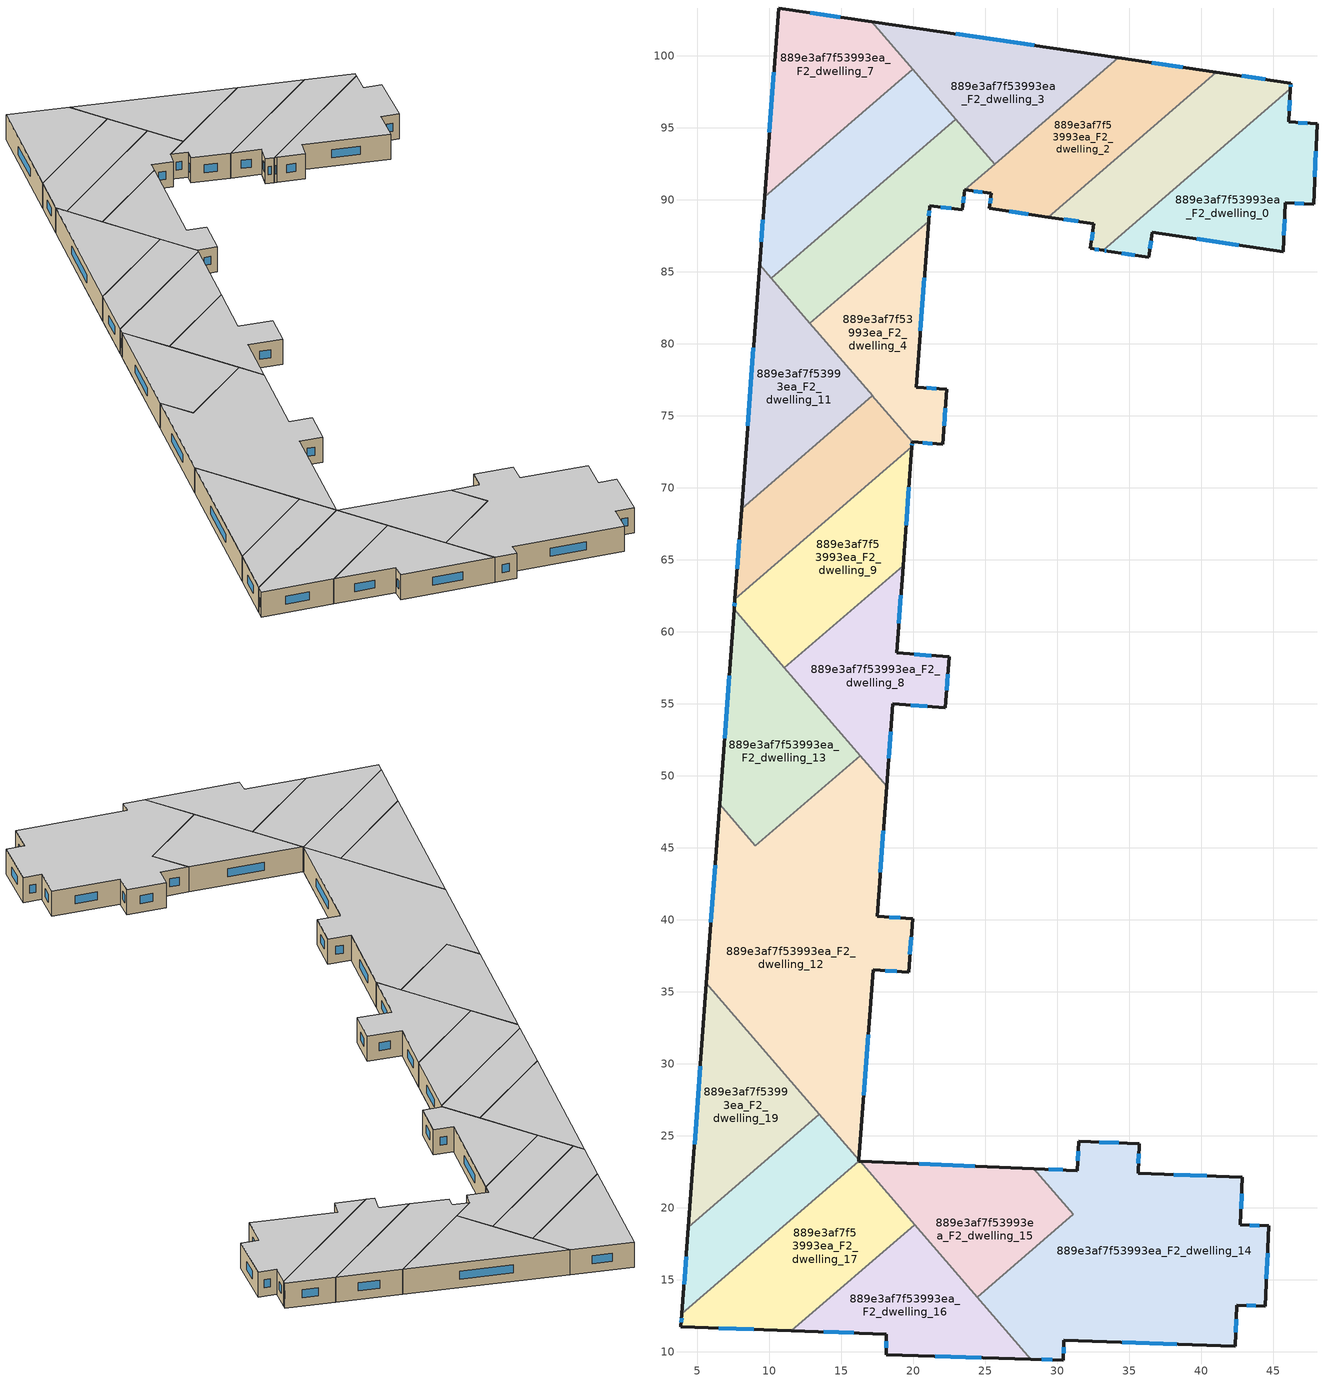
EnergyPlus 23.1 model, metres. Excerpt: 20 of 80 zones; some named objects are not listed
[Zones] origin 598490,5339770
889e3af7f53993ea_F2_dwelling_0
 floor to 889e3af7f53993ea_F1_dwelling_0 (EU_floor_Construction): 46.19,97.72 46.07,95.42 48.03,95.3 47.79,89.71 45.83,89.8 45.68,86.42 36.59,87.75 36.34,86.03 33.49,86.45 33.17,86.5 z6
 wall outside (EU_wall_Construction): 33.17,86.5 33.49,86.45 36.34,86.03 36.59,87.75 45.68,86.42 45.83,89.8 47.79,89.71 48.03,95.3 46.07,95.42 46.19,97.72 z6:9
 wall to 889e3af7f53993ea_F2_dwelling_1 (EU_wall_Construction): 46.19,97.72 33.17,86.5 z6:9
 window (EU_Window_Construction): 45.73,87.57 45.78,88.65 / 39.68,87.29 42.59,86.87 / 36.42,86.62 36.5,87.16 / 34.46,86.31 35.37,86.18 / 33.28,86.49 33.38,86.47 / 46.11,96.21 46.15,96.94 / 47.37,95.34 46.74,95.38 / 47.87,91.61 47.95,93.4 / 46.5,89.77 47.12,89.74 z7.02:7.98
 ceiling to 889e3af7f53993ea_F3_dwelling_0 (EU_floor_Construction): 45.68,86.42 45.83,89.8 47.79,89.71 48.03,95.3 46.07,95.42 46.19,97.72 33.17,86.5 33.49,86.45 36.34,86.03 36.59,87.75 z9
889e3af7f53993ea_F2_dwelling_1
 floor to 889e3af7f53993ea_F1_dwelling_1 (EU_floor_Construction): 46.2,98.12 46.19,97.72 33.17,86.5 32.29,86.63 32.54,88.35 29.36,88.81 41.04,98.88 z6
 wall outside (EU_wall_Construction): 29.36,88.81 32.54,88.35 32.29,86.63 33.17,86.5 / 46.19,97.72 46.2,98.12 41.04,98.88 z6:9
 wall to 889e3af7f53993ea_F2_dwelling_2 (EU_wall_Construction): 41.04,98.88 29.36,88.81 z6:9
 window (EU_Window_Construction): 32.45,87.76 32.37,87.22 / 30.44,88.65 31.46,88.5 / 44.45,98.38 42.8,98.62 / 46.19,97.86 46.2,97.99 / 32.59,86.59 32.87,86.55 z7.02:7.98
 ceiling to 889e3af7f53993ea_F3_dwelling_1 (EU_floor_Construction): 46.19,97.72 46.2,98.12 41.04,98.88 29.36,88.81 32.54,88.35 32.29,86.63 33.17,86.5 z9
889e3af7f53993ea_F2_dwelling_10
 floor to 889e3af7f53993ea_F1_dwelling_10 (EU_floor_Construction): 17.16,76.39 19.92,73.19 19.89,72.85 7.6,62.25 8.06,68.55 z6
 wall outside (EU_wall_Construction): 8.06,68.55 7.6,62.25 / 19.89,72.85 19.91,73.19 z6:9
 wall to 889e3af7f53993ea_F2_dwelling_9 (EU_wall_Construction): 7.6,62.25 19.89,72.85 z6:9
 wall to 889e3af7f53993ea_F2_dwelling_11 (EU_wall_Construction): 17.16,76.39 8.06,68.55 z6:9
 wall to 889e3af7f53993ea_F2_dwelling_4 (EU_wall_Construction): 19.92,73.19 17.16,76.39 z6:9
 window (EU_Window_Construction): 7.9,66.41 7.76,64.4 / 19.9,72.97 19.9,73.07 z7.02:7.98
 ceiling to 889e3af7f53993ea_F3_dwelling_10 (EU_floor_Construction): 19.89,72.85 19.92,73.19 17.16,76.39 8.06,68.55 7.6,62.25 z9
889e3af7f53993ea_F2_dwelling_11
 floor to 889e3af7f53993ea_F1_dwelling_11 (EU_floor_Construction): 9.32,85.49 17.16,76.39 8.06,68.55 z6
 wall outside (EU_wall_Construction): 9.32,85.49 8.06,68.55 z6:9
 wall to 889e3af7f53993ea_F2_dwelling_5 (EU_wall_Construction): 12.81,81.43 10.13,84.55 z6:9
 wall to 889e3af7f53993ea_F2_dwelling_6 (EU_wall_Construction): 10.13,84.55 9.32,85.49 z6:9
 wall to 889e3af7f53993ea_F2_dwelling_4 (EU_wall_Construction): 17.16,76.39 12.81,81.43 z6:9
 window (EU_Window_Construction): 8.89,79.72 8.49,74.31 z7.02:7.98
 ceiling to 889e3af7f53993ea_F3_dwelling_11 (EU_floor_Construction): 17.16,76.39 9.32,85.49 8.06,68.55 z9
889e3af7f53993ea_F2_dwelling_12
 floor to 889e3af7f53993ea_F1_dwelling_12 (EU_floor_Construction): 18.14,49.26 17.48,40.25 19.94,40.07 19.66,36.35 17.2,36.53 16.22,23.32 5.62,35.61 6.54,48.02 9.02,45.14 16.29,51.41 z6
 wall outside (EU_wall_Construction): 16.22,23.32 17.2,36.53 19.66,36.35 19.94,40.07 17.48,40.25 18.14,49.26 / 6.54,48.02 5.62,35.61 z6:9
 wall to 889e3af7f53993ea_F2_dwelling_13 (EU_wall_Construction): 16.29,51.41 9.02,45.14 6.54,48.02 z6:9
 wall to 889e3af7f53993ea_F2_dwelling_19 (EU_wall_Construction): 5.62,35.61 13.48,26.5 z6:9
 wall to 889e3af7f53993ea_F2_dwelling_8 (EU_wall_Construction): 18.14,49.26 16.29,51.41 z6:9
 wall to 889e3af7f53993ea_F2_dwelling_18 (EU_wall_Construction): 13.48,26.5 16.22,23.32 z6:9
 window (EU_Window_Construction): 18.04,36.47 18.82,36.41 / 16.55,27.81 16.87,32.03 / 6.23,43.79 5.94,39.83 / 17.7,43.32 17.92,46.2 / 19.1,40.13 18.31,40.19 / 19.76,37.61 19.85,38.8 z7.02:7.98
 ceiling to 889e3af7f53993ea_F3_dwelling_12 (EU_floor_Construction): 16.22,23.32 17.2,36.53 19.66,36.35 19.94,40.07 17.48,40.25 18.14,49.26 16.29,51.41 9.02,45.14 6.54,48.02 5.62,35.61 z9
889e3af7f53993ea_F2_dwelling_13
 floor to 889e3af7f53993ea_F1_dwelling_13 (EU_floor_Construction): 7.55,61.56 16.29,51.41 9.02,45.14 6.54,48.02 z6
 wall outside (EU_wall_Construction): 7.55,61.56 6.54,48.02 z6:9
 wall to 889e3af7f53993ea_F2_dwelling_9 (EU_wall_Construction): 11.04,57.5 7.55,61.56 z6:9
 wall to 889e3af7f53993ea_F2_dwelling_8 (EU_wall_Construction): 16.29,51.41 11.04,57.5 z6:9
 window (EU_Window_Construction): 7.2,56.95 6.88,52.62 z7.02:7.98
 ceiling to 889e3af7f53993ea_F3_dwelling_13 (EU_floor_Construction): 16.29,51.41 7.55,61.56 6.54,48.02 9.02,45.14 z9
889e3af7f53993ea_F2_dwelling_14
 floor to 889e3af7f53993ea_F1_dwelling_14 (EU_floor_Construction): 42.85,22.11 42.7,18.82 44.68,18.74 44.44,13.16 42.47,13.24 42.34,10.37 30.45,10.78 30.42,9.42 28.14,9.49 24.43,13.79 31.1,19.53 28.36,22.71 31.39,22.59 31.49,24.62 35.69,24.44 35.6,22.41 z6
 wall outside (EU_wall_Construction): 28.14,9.49 30.42,9.42 30.45,10.78 42.34,10.37 42.47,13.24 44.44,13.16 44.68,18.74 42.7,18.82 42.85,22.11 35.6,22.41 35.69,24.44 31.49,24.62 31.39,22.59 28.36,22.71 z6:9
 wall to 889e3af7f53993ea_F2_dwelling_15 (EU_wall_Construction): 28.36,22.71 31.1,19.53 24.43,13.79 z6:9
 wall to 889e3af7f53993ea_F2_dwelling_16 (EU_wall_Construction): 24.43,13.79 28.14,9.49 z6:9
 window (EU_Window_Construction): 40.38,22.21 38.07,22.31 / 42.75,19.94 42.8,20.99 / 44.01,18.77 43.38,18.79 / 44.52,15.06 44.6,16.84 / 43.14,13.21 43.77,13.19 / 42.39,11.35 42.43,12.26 / 34.5,10.64 38.3,10.51 / 30.43,9.89 30.44,10.32 / 28.91,9.47 29.64,9.45 / 30.36,22.63 29.39,22.67 / 31.45,23.93 31.42,23.28 / 34.26,24.5 32.92,24.56 / 35.63,23.1 35.66,23.75 z7.02:7.98
 ceiling to 889e3af7f53993ea_F3_dwelling_14 (EU_floor_Construction): 42.34,10.37 42.47,13.24 44.44,13.16 44.68,18.74 42.7,18.82 42.85,22.11 35.6,22.41 35.69,24.44 31.49,24.62 31.39,22.59 28.36,22.71 31.1,19.53 24.43,13.79 28.14,9.49 30.42,9.42 30.45,10.78 z9
889e3af7f53993ea_F2_dwelling_15
 floor to 889e3af7f53993ea_F1_dwelling_15 (EU_floor_Construction): 28.36,22.71 31.1,19.53 24.43,13.79 16.3,23.22 z6
 wall outside (EU_wall_Construction): 28.36,22.71 16.3,23.22 z6:9
 wall to 889e3af7f53993ea_F2_dwelling_17 (EU_wall_Construction): 16.3,23.22 20.08,18.83 z6:9
 wall to 889e3af7f53993ea_F2_dwelling_16 (EU_wall_Construction): 20.08,18.83 24.43,13.79 z6:9
 window (EU_Window_Construction): 24.26,22.88 20.4,23.05 z7.02:7.98
 ceiling to 889e3af7f53993ea_F3_dwelling_15 (EU_floor_Construction): 31.1,19.53 28.36,22.71 16.3,23.22 24.43,13.79 z9
889e3af7f53993ea_F2_dwelling_16
 floor to 889e3af7f53993ea_F1_dwelling_16 (EU_floor_Construction): 20.08,18.83 28.14,9.49 18.11,9.79 18.11,11.22 11.53,11.46 z6
 wall outside (EU_wall_Construction): 11.53,11.46 18.11,11.22 18.11,9.79 28.14,9.49 z6:9
 wall to 889e3af7f53993ea_F2_dwelling_17 (EU_wall_Construction): 20.08,18.83 11.53,11.46 z6:9
 window (EU_Window_Construction): 13.77,11.38 15.87,11.3 / 21.52,9.69 24.72,9.6 / 18.11,10.74 18.11,10.28 z7.02:7.98
 ceiling to 889e3af7f53993ea_F3_dwelling_16 (EU_floor_Construction): 28.14,9.49 20.08,18.83 11.53,11.46 18.11,11.22 18.11,9.79 z9
889e3af7f53993ea_F2_dwelling_17
 floor to 889e3af7f53993ea_F1_dwelling_17 (EU_floor_Construction): 16.3,23.22 20.08,18.83 11.53,11.46 3.85,11.73 3.92,12.63 16.21,23.22 z6
 wall outside (EU_wall_Construction): 3.92,12.63 3.85,11.73 11.53,11.46 / 16.3,23.22 16.21,23.22 z6:9
 wall to 889e3af7f53993ea_F2_dwelling_18 (EU_wall_Construction): 16.21,23.22 3.92,12.63 z6:9
 window (EU_Window_Construction): 6.46,11.64 8.92,11.55 / 3.9,12.32 3.88,12.03 z7.02:7.98
 ceiling to 889e3af7f53993ea_F3_dwelling_17 (EU_floor_Construction): 20.08,18.83 16.3,23.22 16.21,23.22 3.92,12.63 3.85,11.73 11.53,11.46 z9
889e3af7f53993ea_F2_dwelling_18
 floor to 889e3af7f53993ea_F1_dwelling_18 (EU_floor_Construction): 13.47,26.5 16.22,23.32 16.21,23.22 3.92,12.63 4.37,18.65 z6
 wall outside (EU_wall_Construction): 4.37,18.65 3.92,12.63 / 16.21,23.22 16.22,23.32 z6:9
 wall to 889e3af7f53993ea_F2_dwelling_19 (EU_wall_Construction): 13.47,26.5 4.37,18.65 z6:9
 window (EU_Window_Construction): 4.21,16.6 4.07,14.67 z7.02:7.98
 ceiling to 889e3af7f53993ea_F3_dwelling_18 (EU_floor_Construction): 16.21,23.22 16.22,23.32 13.47,26.5 4.37,18.65 3.92,12.63 z9
889e3af7f53993ea_F2_dwelling_19
 floor to 889e3af7f53993ea_F1_dwelling_19 (EU_floor_Construction): 5.62,35.61 13.47,26.5 4.37,18.65 z6
 wall outside (EU_wall_Construction): 5.62,35.61 4.37,18.65 z6:9
 window (EU_Window_Construction): 5.2,29.84 4.79,24.42 z7.02:7.98
 ceiling to 889e3af7f53993ea_F3_dwelling_19 (EU_floor_Construction): 13.47,26.5 5.62,35.61 4.37,18.65 z9
889e3af7f53993ea_F2_dwelling_2
 floor to 889e3af7f53993ea_F1_dwelling_2 (EU_floor_Construction): 41.04,98.88 29.36,88.81 25.28,89.41 25.4,90.47 23.56,90.69 34.21,99.88 z6
 wall outside (EU_wall_Construction): 23.56,90.69 25.4,90.47 25.28,89.41 29.36,88.81 / 41.04,98.88 34.21,99.88 z6:9
 wall to 889e3af7f53993ea_F2_dwelling_3 (EU_wall_Construction): 34.21,99.88 25.64,92.49 z6:9
 wall to 889e3af7f53993ea_F2_dwelling_5 (EU_wall_Construction): 25.64,92.49 23.56,90.69 z6:9
 window (EU_Window_Construction): 26.67,89.2 27.97,89.01 / 25.36,90.11 25.32,89.77 / 24.19,90.62 24.78,90.54 / 38.72,99.22 36.54,99.54 z7.02:7.98
 ceiling to 889e3af7f53993ea_F3_dwelling_2 (EU_floor_Construction): 41.04,98.88 34.21,99.88 23.56,90.69 25.4,90.47 25.28,89.41 29.36,88.81 z9
889e3af7f53993ea_F2_dwelling_3
 floor to 889e3af7f53993ea_F1_dwelling_3 (EU_floor_Construction): 34.21,99.88 25.64,92.49 17.11,102.39 z6
 wall outside (EU_wall_Construction): 34.21,99.88 17.11,102.39 z6:9
 wall to 889e3af7f53993ea_F2_dwelling_6 (EU_wall_Construction): 19.95,99.1 22.95,95.61 z6:9
 wall to 889e3af7f53993ea_F2_dwelling_5 (EU_wall_Construction): 22.95,95.61 25.64,92.49 z6:9
 wall to 889e3af7f53993ea_F2_dwelling_7 (EU_wall_Construction): 17.11,102.39 19.95,99.1 z6:9
 window (EU_Window_Construction): 28.4,100.73 22.93,101.53 z7.02:7.98
 ceiling to 889e3af7f53993ea_F3_dwelling_3 (EU_floor_Construction): 34.21,99.88 17.11,102.39 25.64,92.49 z9
889e3af7f53993ea_F2_dwelling_4
 floor to 889e3af7f53993ea_F1_dwelling_4 (EU_floor_Construction): 21.05,88.53 20.2,76.99 22.32,76.84 22.05,73.03 19.92,73.19 12.81,81.43 z6
 wall outside (EU_wall_Construction): 19.92,73.19 22.05,73.03 22.32,76.84 20.2,76.99 21.05,88.53 z6:9
 wall to 889e3af7f53993ea_F2_dwelling_5 (EU_wall_Construction): 21.05,88.53 12.81,81.43 z6:9
 window (EU_Window_Construction): 20.64,73.13 21.32,73.08 / 20.49,80.92 20.76,84.61 / 21.6,76.89 20.92,76.94 / 22.14,74.32 22.23,75.54 z7.02:7.98
 ceiling to 889e3af7f53993ea_F3_dwelling_4 (EU_floor_Construction): 22.05,73.03 22.32,76.84 20.2,76.99 21.05,88.53 12.81,81.43 19.92,73.19 z9
889e3af7f53993ea_F2_dwelling_5
 floor to 889e3af7f53993ea_F1_dwelling_5 (EU_floor_Construction): 22.95,95.61 25.64,92.49 23.56,90.69 23.39,89.32 21.13,89.6 21.05,88.53 12.81,81.43 10.13,84.55 z6
 wall outside (EU_wall_Construction): 21.05,88.53 21.13,89.6 23.39,89.32 23.56,90.69 z6:9
 wall to 889e3af7f53993ea_F2_dwelling_6 (EU_wall_Construction): 22.95,95.61 10.13,84.55 z6:9
 window (EU_Window_Construction): 23.45,89.79 23.5,90.23 / 21.9,89.51 22.62,89.42 / 21.08,88.9 21.1,89.24 z7.02:7.98
 ceiling to 889e3af7f53993ea_F3_dwelling_5 (EU_floor_Construction): 23.39,89.32 23.56,90.69 25.64,92.49 22.95,95.61 10.13,84.55 12.81,81.43 21.05,88.53 21.13,89.6 z9
889e3af7f53993ea_F2_dwelling_6
 floor to 889e3af7f53993ea_F1_dwelling_6 (EU_floor_Construction): 19.95,99.1 22.95,95.61 10.13,84.55 9.32,85.49 9.67,90.24 z6
 wall outside (EU_wall_Construction): 9.67,90.24 9.32,85.49 z6:9
 wall to 889e3af7f53993ea_F2_dwelling_7 (EU_wall_Construction): 19.95,99.1 9.67,90.24 z6:9
 window (EU_Window_Construction): 9.55,88.62 9.44,87.1 z7.02:7.98
 ceiling to 889e3af7f53993ea_F3_dwelling_6 (EU_floor_Construction): 22.95,95.61 19.95,99.1 9.67,90.24 9.32,85.49 10.13,84.55 z9
889e3af7f53993ea_F2_dwelling_7
 floor to 889e3af7f53993ea_F1_dwelling_7 (EU_floor_Construction): 17.11,102.39 19.95,99.1 9.67,90.24 10.64,103.33 z6
 wall outside (EU_wall_Construction): 17.11,102.39 10.64,103.33 9.67,90.24 z6:9
 window (EU_Window_Construction): 10.31,98.88 10,94.69 / 14.91,102.71 12.84,103.01 z7.02:7.98
 ceiling to 889e3af7f53993ea_F3_dwelling_7 (EU_floor_Construction): 19.95,99.1 17.11,102.39 10.64,103.33 9.67,90.24 z9
889e3af7f53993ea_F2_dwelling_8
 floor to 889e3af7f53993ea_F1_dwelling_8 (EU_floor_Construction): 19.28,64.6 18.83,58.53 22.47,58.27 22.21,54.73 18.57,55.01 18.14,49.26 11.04,57.5 z6
 wall outside (EU_wall_Construction): 18.14,49.26 18.57,55.01 22.21,54.73 22.47,58.27 18.83,58.53 19.28,64.6 z6:9
 wall to 889e3af7f53993ea_F2_dwelling_9 (EU_wall_Construction): 19.28,64.6 11.04,57.5 z6:9
 window (EU_Window_Construction): 19.81,54.91 20.97,54.83 / 18.29,51.22 18.42,53.05 / 18.98,60.6 19.12,62.54 / 21.23,58.36 20.07,58.44 / 22.3,55.93 22.38,57.06 z7.02:7.98
 ceiling to 889e3af7f53993ea_F3_dwelling_8 (EU_floor_Construction): 18.14,49.26 18.57,55.01 22.21,54.73 22.47,58.27 18.83,58.53 19.28,64.6 11.04,57.5 z9
889e3af7f53993ea_F2_dwelling_9
 floor to 889e3af7f53993ea_F1_dwelling_9 (EU_floor_Construction): 19.89,72.85 19.28,64.6 11.04,57.5 7.55,61.56 7.6,62.25 z6
 wall outside (EU_wall_Construction): 7.6,62.25 7.55,61.56 / 19.28,64.6 19.89,72.85 z6:9
 window (EU_Window_Construction): 7.58,62.02 7.56,61.79 / 19.48,67.41 19.68,70.04 z7.02:7.98
 ceiling to 889e3af7f53993ea_F3_dwelling_9 (EU_floor_Construction): 19.28,64.6 19.89,72.85 7.6,62.25 7.55,61.56 11.04,57.5 z9
[Building]
EU S2 Campaign: North Axis=0; Terrain=City; Solar Distribution=FullExterior
[Site:Location]
Vienna: Latitude=48; Longitude=16.5; Time Zone=1; Elevation=183
[SizingPeriod:WeatherFileDays]
AnnualSizingPeriod: Begin Month=1; Begin Day of Month=1; End Month=12; End Day of Month=31; Day of Week for Start Day=Monday; Use Weather File Daylight Saving Period=No; Use Weather File Rain and Snow Indicators=No
[MATERIAL]
EU_InternalMass_Material: Roughness=MediumRough; Thickness=0.1; Conductivity=1; Density=1800; Specific Heat=900; Thermal Absorptance=0.9; Solar Absorptance=0.7; Visible Absorptance=0.7
[MATERIAL:NOMASS] Roughness=MediumRough; Thermal Absorptance=0.9; Solar Absorptance=0.7; Visible Absorptance=0.7
Name | Thermal Resistance
EU_wall_NoMass | 0.942466
EU_floor_NoMass | 0.66527
[WINDOWMATERIAL:SIMPLEGLAZINGSYSTEM]
EU_Window_SimpleGlazing: UFactor=2.03367; Solar Heat Gain Coefficient=0.65; Visible Transmittance=0.65
[CONSTRUCTION]
EU_wall_Construction: EU_wall_NoMass
EU_floor_Construction: EU_floor_NoMass
EU_Window_Construction: EU_Window_SimpleGlazing
EU_InternalMass_Construction: EU_InternalMass_Material
[ZONE] Type=1; Multiplier=1; Ceiling Height=autocalculate; Floor Area=autocalculate; Part of Total Floor Area=Yes
Name | Volume
889e3af7f53993ea_F2_dwelling_0 | 229.723
889e3af7f53993ea_F2_dwelling_1 | 204.165
889e3af7f53993ea_F2_dwelling_10 | 190.707
889e3af7f53993ea_F2_dwelling_11 | 216.226
889e3af7f53993ea_F2_dwelling_12 | 675.927
889e3af7f53993ea_F2_dwelling_13 | 247.567
889e3af7f53993ea_F2_dwelling_14 | 595.452
889e3af7f53993ea_F2_dwelling_15 | 219.725
889e3af7f53993ea_F2_dwelling_16 | 216.94
889e3af7f53993ea_F2_dwelling_17 | 252.571
889e3af7f53993ea_F2_dwelling_18 | 181.348
889e3af7f53993ea_F2_dwelling_19; 889e3af7f53993ea_F2_dwelling_6 | 216.954
889e3af7f53993ea_F2_dwelling_2 | 234.044
889e3af7f53993ea_F2_dwelling_3 | 221.823
889e3af7f53993ea_F2_dwelling_4 | 201.837
889e3af7f53993ea_F2_dwelling_5 | 210.133
889e3af7f53993ea_F2_dwelling_7 | 216.955
889e3af7f53993ea_F2_dwelling_8 | 216.207
889e3af7f53993ea_F2_dwelling_9 | 241.777
[INTERNALMASS] Construction=EU_InternalMass_Construction
Name | Zone or ZoneList | Surface Area
889e3af7f53993ea_F2_dwelling_0_EU_InternalMass | 889e3af7f53993ea_F2_dwelling_0 | 76.5675
889e3af7f53993ea_F2_dwelling_1_EU_InternalMass | 889e3af7f53993ea_F2_dwelling_1 | 68.0618
889e3af7f53993ea_F2_dwelling_2_EU_InternalMass | 889e3af7f53993ea_F2_dwelling_2 | 78.0177
889e3af7f53993ea_F2_dwelling_3_EU_InternalMass | 889e3af7f53993ea_F2_dwelling_3 | 73.9412
889e3af7f53993ea_F2_dwelling_4_EU_InternalMass | 889e3af7f53993ea_F2_dwelling_4 | 67.2786
889e3af7f53993ea_F2_dwelling_5_EU_InternalMass | 889e3af7f53993ea_F2_dwelling_5 | 70.0436
889e3af7f53993ea_F2_dwelling_6_EU_InternalMass | 889e3af7f53993ea_F2_dwelling_6 | 72.3179
889e3af7f53993ea_F2_dwelling_7_EU_InternalMass | 889e3af7f53993ea_F2_dwelling_7 | 72.3182
889e3af7f53993ea_F2_dwelling_8_EU_InternalMass | 889e3af7f53993ea_F2_dwelling_8 | 72.0693
889e3af7f53993ea_F2_dwelling_9_EU_InternalMass | 889e3af7f53993ea_F2_dwelling_9 | 80.592
889e3af7f53993ea_F2_dwelling_10_EU_InternalMass | 889e3af7f53993ea_F2_dwelling_10 | 63.5678
889e3af7f53993ea_F2_dwelling_11_EU_InternalMass | 889e3af7f53993ea_F2_dwelling_11 | 72.0754
889e3af7f53993ea_F2_dwelling_12_EU_InternalMass | 889e3af7f53993ea_F2_dwelling_12 | 225.314
889e3af7f53993ea_F2_dwelling_13_EU_InternalMass | 889e3af7f53993ea_F2_dwelling_13 | 82.5223
889e3af7f53993ea_F2_dwelling_14_EU_InternalMass | 889e3af7f53993ea_F2_dwelling_14 | 198.482
889e3af7f53993ea_F2_dwelling_15_EU_InternalMass | 889e3af7f53993ea_F2_dwelling_15 | 73.2419
889e3af7f53993ea_F2_dwelling_16_EU_InternalMass | 889e3af7f53993ea_F2_dwelling_16 | 72.3131
889e3af7f53993ea_F2_dwelling_17_EU_InternalMass | 889e3af7f53993ea_F2_dwelling_17 | 84.1903
889e3af7f53993ea_F2_dwelling_18_EU_InternalMass | 889e3af7f53993ea_F2_dwelling_18 | 60.4494
889e3af7f53993ea_F2_dwelling_19_EU_InternalMass | 889e3af7f53993ea_F2_dwelling_19 | 72.3178
[OTHEREQUIPMENT] Fuel Type=Electricity; Design Level Calculation Method=Watts/Area; Power per Zone Floor Area=1; Fraction Latent=0; Fraction Radiant=0; Fraction Lost=0; Carbon Dioxide Generation Rate=0; EndUse Subcategory=EU_Step8_InternalGains
Name | Zone or ZoneList or Space or SpaceList | Schedule
EU_Step8_InternalGain_889e3af7f53993ea_F2_dwelling_0_f000 | 889e3af7f53993ea_F2_dwelling_0 | EU_Step8_GainSchedule_889e3af7f53993ea_F2_dwelling_0_f000
EU_Step8_InternalGain_889e3af7f53993ea_F2_dwelling_1_f000 | 889e3af7f53993ea_F2_dwelling_1 | EU_Step8_GainSchedule_889e3af7f53993ea_F2_dwelling_1_f000
EU_Step8_InternalGain_889e3af7f53993ea_F2_dwelling_2_f000 | 889e3af7f53993ea_F2_dwelling_2 | EU_Step8_GainSchedule_889e3af7f53993ea_F2_dwelling_2_f000
EU_Step8_InternalGain_889e3af7f53993ea_F2_dwelling_3_f000 | 889e3af7f53993ea_F2_dwelling_3 | EU_Step8_GainSchedule_889e3af7f53993ea_F2_dwelling_3_f000
EU_Step8_InternalGain_889e3af7f53993ea_F2_dwelling_4_f000 | 889e3af7f53993ea_F2_dwelling_4 | EU_Step8_GainSchedule_889e3af7f53993ea_F2_dwelling_4_f000
EU_Step8_InternalGain_889e3af7f53993ea_F2_dwelling_5_f000 | 889e3af7f53993ea_F2_dwelling_5 | EU_Step8_GainSchedule_889e3af7f53993ea_F2_dwelling_5_f000
EU_Step8_InternalGain_889e3af7f53993ea_F2_dwelling_6_f000 | 889e3af7f53993ea_F2_dwelling_6 | EU_Step8_GainSchedule_889e3af7f53993ea_F2_dwelling_6_f000
EU_Step8_InternalGain_889e3af7f53993ea_F2_dwelling_7_f000 | 889e3af7f53993ea_F2_dwelling_7 | EU_Step8_GainSchedule_889e3af7f53993ea_F2_dwelling_7_f000
EU_Step8_InternalGain_889e3af7f53993ea_F2_dwelling_8_f000 | 889e3af7f53993ea_F2_dwelling_8 | EU_Step8_GainSchedule_889e3af7f53993ea_F2_dwelling_8_f000
EU_Step8_InternalGain_889e3af7f53993ea_F2_dwelling_9_f000 | 889e3af7f53993ea_F2_dwelling_9 | EU_Step8_GainSchedule_889e3af7f53993ea_F2_dwelling_9_f000
EU_Step8_InternalGain_889e3af7f53993ea_F2_dwelling_10_f000 | 889e3af7f53993ea_F2_dwelling_10 | EU_Step8_GainSchedule_889e3af7f53993ea_F2_dwelling_10_f000
EU_Step8_InternalGain_889e3af7f53993ea_F2_dwelling_11_f000 | 889e3af7f53993ea_F2_dwelling_11 | EU_Step8_GainSchedule_889e3af7f53993ea_F2_dwelling_11_f000
EU_Step8_InternalGain_889e3af7f53993ea_F2_dwelling_12_f000 | 889e3af7f53993ea_F2_dwelling_12 | EU_Step8_GainSchedule_889e3af7f53993ea_F2_dwelling_12_f000
EU_Step8_InternalGain_889e3af7f53993ea_F2_dwelling_13_f000 | 889e3af7f53993ea_F2_dwelling_13 | EU_Step8_GainSchedule_889e3af7f53993ea_F2_dwelling_13_f000
EU_Step8_InternalGain_889e3af7f53993ea_F2_dwelling_14_f000 | 889e3af7f53993ea_F2_dwelling_14 | EU_Step8_GainSchedule_889e3af7f53993ea_F2_dwelling_14_f000
EU_Step8_InternalGain_889e3af7f53993ea_F2_dwelling_15_f000 | 889e3af7f53993ea_F2_dwelling_15 | EU_Step8_GainSchedule_889e3af7f53993ea_F2_dwelling_15_f000
EU_Step8_InternalGain_889e3af7f53993ea_F2_dwelling_16_f000 | 889e3af7f53993ea_F2_dwelling_16 | EU_Step8_GainSchedule_889e3af7f53993ea_F2_dwelling_16_f000
EU_Step8_InternalGain_889e3af7f53993ea_F2_dwelling_17_f000 | 889e3af7f53993ea_F2_dwelling_17 | EU_Step8_GainSchedule_889e3af7f53993ea_F2_dwelling_17_f000
EU_Step8_InternalGain_889e3af7f53993ea_F2_dwelling_18_f000 | 889e3af7f53993ea_F2_dwelling_18 | EU_Step8_GainSchedule_889e3af7f53993ea_F2_dwelling_18_f000
EU_Step8_InternalGain_889e3af7f53993ea_F2_dwelling_19_f000 | 889e3af7f53993ea_F2_dwelling_19 | EU_Step8_GainSchedule_889e3af7f53993ea_F2_dwelling_19_f000
[ZONEVENTILATION:DESIGNFLOWRATE] Schedule=EU_AlwaysOn; Design Flow Rate Calculation Method=AirChanges/Hour; Air Changes per Hour=0.530523; Ventilation Type=Natural; Fan Pressure Rise=0; Fan Total Efficiency=1; Constant Term Coefficient=1; Temperature Term Coefficient=0; Velocity Term Coefficient=0; Velocity Squared Term Coefficient=0; Minimum Indoor Temperature=-100; Maximum Indoor Temperature=100; Delta Temperature=-100; Minimum Outdoor Temperature=-100; Maximum Outdoor Temperature=100; Maximum Wind Speed=40
Name | Zone or ZoneList or Space or SpaceList
EU_ConstantAir_889e3af7f53993ea_F2_dwelling_0 | 889e3af7f53993ea_F2_dwelling_0
EU_ConstantAir_889e3af7f53993ea_F2_dwelling_1 | 889e3af7f53993ea_F2_dwelling_1
EU_ConstantAir_889e3af7f53993ea_F2_dwelling_2 | 889e3af7f53993ea_F2_dwelling_2
EU_ConstantAir_889e3af7f53993ea_F2_dwelling_3 | 889e3af7f53993ea_F2_dwelling_3
EU_ConstantAir_889e3af7f53993ea_F2_dwelling_4 | 889e3af7f53993ea_F2_dwelling_4
EU_ConstantAir_889e3af7f53993ea_F2_dwelling_5 | 889e3af7f53993ea_F2_dwelling_5
EU_ConstantAir_889e3af7f53993ea_F2_dwelling_6 | 889e3af7f53993ea_F2_dwelling_6
EU_ConstantAir_889e3af7f53993ea_F2_dwelling_7 | 889e3af7f53993ea_F2_dwelling_7
EU_ConstantAir_889e3af7f53993ea_F2_dwelling_8 | 889e3af7f53993ea_F2_dwelling_8
EU_ConstantAir_889e3af7f53993ea_F2_dwelling_9 | 889e3af7f53993ea_F2_dwelling_9
EU_ConstantAir_889e3af7f53993ea_F2_dwelling_10 | 889e3af7f53993ea_F2_dwelling_10
EU_ConstantAir_889e3af7f53993ea_F2_dwelling_11 | 889e3af7f53993ea_F2_dwelling_11
EU_ConstantAir_889e3af7f53993ea_F2_dwelling_12 | 889e3af7f53993ea_F2_dwelling_12
EU_ConstantAir_889e3af7f53993ea_F2_dwelling_13 | 889e3af7f53993ea_F2_dwelling_13
EU_ConstantAir_889e3af7f53993ea_F2_dwelling_14 | 889e3af7f53993ea_F2_dwelling_14
EU_ConstantAir_889e3af7f53993ea_F2_dwelling_15 | 889e3af7f53993ea_F2_dwelling_15
EU_ConstantAir_889e3af7f53993ea_F2_dwelling_16 | 889e3af7f53993ea_F2_dwelling_16
EU_ConstantAir_889e3af7f53993ea_F2_dwelling_17 | 889e3af7f53993ea_F2_dwelling_17
EU_ConstantAir_889e3af7f53993ea_F2_dwelling_18 | 889e3af7f53993ea_F2_dwelling_18
EU_ConstantAir_889e3af7f53993ea_F2_dwelling_19 | 889e3af7f53993ea_F2_dwelling_19
[HVACTEMPLATE:ZONE:IDEALLOADSAIRSYSTEM] System Availability Schedule=EU_AlwaysOn; Maximum Heating Supply Air Temperature=50; Minimum Cooling Supply Air Temperature=13; Maximum Heating Supply Air Humidity Ratio=0.0156; Minimum Cooling Supply Air Humidity Ratio=0.0077; Heating Limit=NoLimit; Cooling Limit=NoLimit; Heating Availability Schedule=EU_AlwaysOn; Cooling Availability Schedule=EU_CoolingOff; Dehumidification Control Type=ConstantSensibleHeatRatio; Cooling Sensible Heat Ratio=0.7; Dehumidification Setpoint=60; Humidification Control Type=None; Humidification Setpoint=30; Outdoor Air Method=None; Outdoor Air Flow Rate per Person=0.00944; Outdoor Air Flow Rate per Zone Floor Area=0; Outdoor Air Flow Rate per Zone=0; Demand Controlled Ventilation Type=None; Outdoor Air Economizer Type=NoEconomizer; Heat Recovery Type=None; Sensible Heat Recovery Effectiveness=0.7; Latent Heat Recovery Effectiveness=0.65
Name | Template Thermostat
889e3af7f53993ea_F2_dwelling_0 | EU_HeatOnly_889e3af7f53993ea_F2_dwelling_0
889e3af7f53993ea_F2_dwelling_1 | EU_HeatOnly_889e3af7f53993ea_F2_dwelling_1
889e3af7f53993ea_F2_dwelling_2 | EU_HeatOnly_889e3af7f53993ea_F2_dwelling_2
889e3af7f53993ea_F2_dwelling_3 | EU_HeatOnly_889e3af7f53993ea_F2_dwelling_3
889e3af7f53993ea_F2_dwelling_4 | EU_HeatOnly_889e3af7f53993ea_F2_dwelling_4
889e3af7f53993ea_F2_dwelling_5 | EU_HeatOnly_889e3af7f53993ea_F2_dwelling_5
889e3af7f53993ea_F2_dwelling_6 | EU_HeatOnly_889e3af7f53993ea_F2_dwelling_6
889e3af7f53993ea_F2_dwelling_7 | EU_HeatOnly_889e3af7f53993ea_F2_dwelling_7
889e3af7f53993ea_F2_dwelling_8 | EU_HeatOnly_889e3af7f53993ea_F2_dwelling_8
889e3af7f53993ea_F2_dwelling_9 | EU_HeatOnly_889e3af7f53993ea_F2_dwelling_9
889e3af7f53993ea_F2_dwelling_10 | EU_HeatOnly_889e3af7f53993ea_F2_dwelling_10
889e3af7f53993ea_F2_dwelling_11 | EU_HeatOnly_889e3af7f53993ea_F2_dwelling_11
889e3af7f53993ea_F2_dwelling_12 | EU_HeatOnly_889e3af7f53993ea_F2_dwelling_12
889e3af7f53993ea_F2_dwelling_13 | EU_HeatOnly_889e3af7f53993ea_F2_dwelling_13
889e3af7f53993ea_F2_dwelling_14 | EU_HeatOnly_889e3af7f53993ea_F2_dwelling_14
889e3af7f53993ea_F2_dwelling_15 | EU_HeatOnly_889e3af7f53993ea_F2_dwelling_15
889e3af7f53993ea_F2_dwelling_16 | EU_HeatOnly_889e3af7f53993ea_F2_dwelling_16
889e3af7f53993ea_F2_dwelling_17 | EU_HeatOnly_889e3af7f53993ea_F2_dwelling_17
889e3af7f53993ea_F2_dwelling_18 | EU_HeatOnly_889e3af7f53993ea_F2_dwelling_18
889e3af7f53993ea_F2_dwelling_19 | EU_HeatOnly_889e3af7f53993ea_F2_dwelling_19
[SIZING:ZONE] Zone Cooling Design Supply Air Temperature Input Method=SupplyAirTemperature; Zone Cooling Design Supply Air Temperature=13; Zone Heating Design Supply Air Temperature Input Method=SupplyAirTemperature; Zone Heating Design Supply Air Temperature=50; Zone Cooling Design Supply Air Humidity Ratio=0.008; Zone Heating Design Supply Air Humidity Ratio=0.008; Cooling Design Air Flow Method=DesignDay; Cooling Design Air Flow Rate=0; Cooling Minimum Air Flow per Zone Floor Area=0.000762; Cooling Minimum Air Flow=0; Cooling Minimum Air Flow Fraction=0.2; Heating Design Air Flow Method=DesignDay; Heating Design Air Flow Rate=0; Heating Maximum Air Flow per Zone Floor Area=0.002032; Heating Maximum Air Flow=0.141576; Heating Maximum Air Flow Fraction=0.3; Account for Dedicated Outdoor Air System=No; Dedicated Outdoor Air System Control Strategy=NeutralSupplyAir; Dedicated Outdoor Air Low Setpoint Temperature for Design=autosize; Dedicated Outdoor Air High Setpoint Temperature for Design=autosize; Zone Load Sizing Method=Sensible Load Only No Latent Load; Zone Latent Cooling Design Supply Air Humidity Ratio Input Method=HumidityRatioDifference; Zone Cooling Design Supply Air Humidity Ratio Difference=0.005; Zone Latent Heating Design Supply Air Humidity Ratio Input Method=HumidityRatioDifference; Zone Humidification Design Supply Air Humidity Ratio Difference=0.005
889e3af7f53993ea_F2_dwelling_0; 889e3af7f53993ea_F2_dwelling_1; 889e3af7f53993ea_F2_dwelling_2; 889e3af7f53993ea_F2_dwelling_3; 889e3af7f53993ea_F2_dwelling_4; 889e3af7f53993ea_F2_dwelling_5; 889e3af7f53993ea_F2_dwelling_6; 889e3af7f53993ea_F2_dwelling_7; 889e3af7f53993ea_F2_dwelling_8; 889e3af7f53993ea_F2_dwelling_9; 889e3af7f53993ea_F2_dwelling_10; 889e3af7f53993ea_F2_dwelling_11; 889e3af7f53993ea_F2_dwelling_12; 889e3af7f53993ea_F2_dwelling_13; 889e3af7f53993ea_F2_dwelling_14; 889e3af7f53993ea_F2_dwelling_15; 889e3af7f53993ea_F2_dwelling_16; 889e3af7f53993ea_F2_dwelling_17; 889e3af7f53993ea_F2_dwelling_18; 889e3af7f53993ea_F2_dwelling_19
[SCHEDULE:CONSTANT]
Name | Hourly Value
EU_AlwaysOn | 1
EU_CoolingOff | 0
[SCHEDULE:FILE] Column Number=1; Rows to Skip at Top=0; Number of Hours of Data=8760; Column Separator=Comma; Interpolate to Timestep=No; Minutes per Item=60; Adjust Schedule for Daylight Savings=Yes
Name | File
EU_Step8_GainSchedule_889e3af7f53993ea_F2_dwelling_0_f000 | ../../schedules/889e3af7f53993ea/889e3af7f53993ea_F2_dwelling_0_f000_gain.csv
EU_Step8_GainSchedule_889e3af7f53993ea_F2_dwelling_1_f000 | ../../schedules/889e3af7f53993ea/889e3af7f53993ea_F2_dwelling_1_f000_gain.csv
EU_Step8_GainSchedule_889e3af7f53993ea_F2_dwelling_2_f000 | ../../schedules/889e3af7f53993ea/889e3af7f53993ea_F2_dwelling_2_f000_gain.csv
EU_Step8_GainSchedule_889e3af7f53993ea_F2_dwelling_3_f000 | ../../schedules/889e3af7f53993ea/889e3af7f53993ea_F2_dwelling_3_f000_gain.csv
EU_Step8_GainSchedule_889e3af7f53993ea_F2_dwelling_4_f000 | ../../schedules/889e3af7f53993ea/889e3af7f53993ea_F2_dwelling_4_f000_gain.csv
EU_Step8_GainSchedule_889e3af7f53993ea_F2_dwelling_5_f000 | ../../schedules/889e3af7f53993ea/889e3af7f53993ea_F2_dwelling_5_f000_gain.csv
EU_Step8_GainSchedule_889e3af7f53993ea_F2_dwelling_6_f000 | ../../schedules/889e3af7f53993ea/889e3af7f53993ea_F2_dwelling_6_f000_gain.csv
EU_Step8_GainSchedule_889e3af7f53993ea_F2_dwelling_7_f000 | ../../schedules/889e3af7f53993ea/889e3af7f53993ea_F2_dwelling_7_f000_gain.csv
EU_Step8_GainSchedule_889e3af7f53993ea_F2_dwelling_8_f000 | ../../schedules/889e3af7f53993ea/889e3af7f53993ea_F2_dwelling_8_f000_gain.csv
EU_Step8_GainSchedule_889e3af7f53993ea_F2_dwelling_9_f000 | ../../schedules/889e3af7f53993ea/889e3af7f53993ea_F2_dwelling_9_f000_gain.csv
EU_Step8_GainSchedule_889e3af7f53993ea_F2_dwelling_10_f000 | ../../schedules/889e3af7f53993ea/889e3af7f53993ea_F2_dwelling_10_f000_gain.csv
EU_Step8_GainSchedule_889e3af7f53993ea_F2_dwelling_11_f000 | ../../schedules/889e3af7f53993ea/889e3af7f53993ea_F2_dwelling_11_f000_gain.csv
EU_Step8_GainSchedule_889e3af7f53993ea_F2_dwelling_12_f000 | ../../schedules/889e3af7f53993ea/889e3af7f53993ea_F2_dwelling_12_f000_gain.csv
EU_Step8_GainSchedule_889e3af7f53993ea_F2_dwelling_13_f000 | ../../schedules/889e3af7f53993ea/889e3af7f53993ea_F2_dwelling_13_f000_gain.csv
EU_Step8_GainSchedule_889e3af7f53993ea_F2_dwelling_14_f000 | ../../schedules/889e3af7f53993ea/889e3af7f53993ea_F2_dwelling_14_f000_gain.csv
EU_Step8_GainSchedule_889e3af7f53993ea_F2_dwelling_15_f000 | ../../schedules/889e3af7f53993ea/889e3af7f53993ea_F2_dwelling_15_f000_gain.csv
EU_Step8_GainSchedule_889e3af7f53993ea_F2_dwelling_16_f000 | ../../schedules/889e3af7f53993ea/889e3af7f53993ea_F2_dwelling_16_f000_gain.csv
EU_Step8_GainSchedule_889e3af7f53993ea_F2_dwelling_17_f000 | ../../schedules/889e3af7f53993ea/889e3af7f53993ea_F2_dwelling_17_f000_gain.csv
EU_Step8_GainSchedule_889e3af7f53993ea_F2_dwelling_18_f000 | ../../schedules/889e3af7f53993ea/889e3af7f53993ea_F2_dwelling_18_f000_gain.csv
EU_Step8_GainSchedule_889e3af7f53993ea_F2_dwelling_19_f000 | ../../schedules/889e3af7f53993ea/889e3af7f53993ea_F2_dwelling_19_f000_gain.csv
